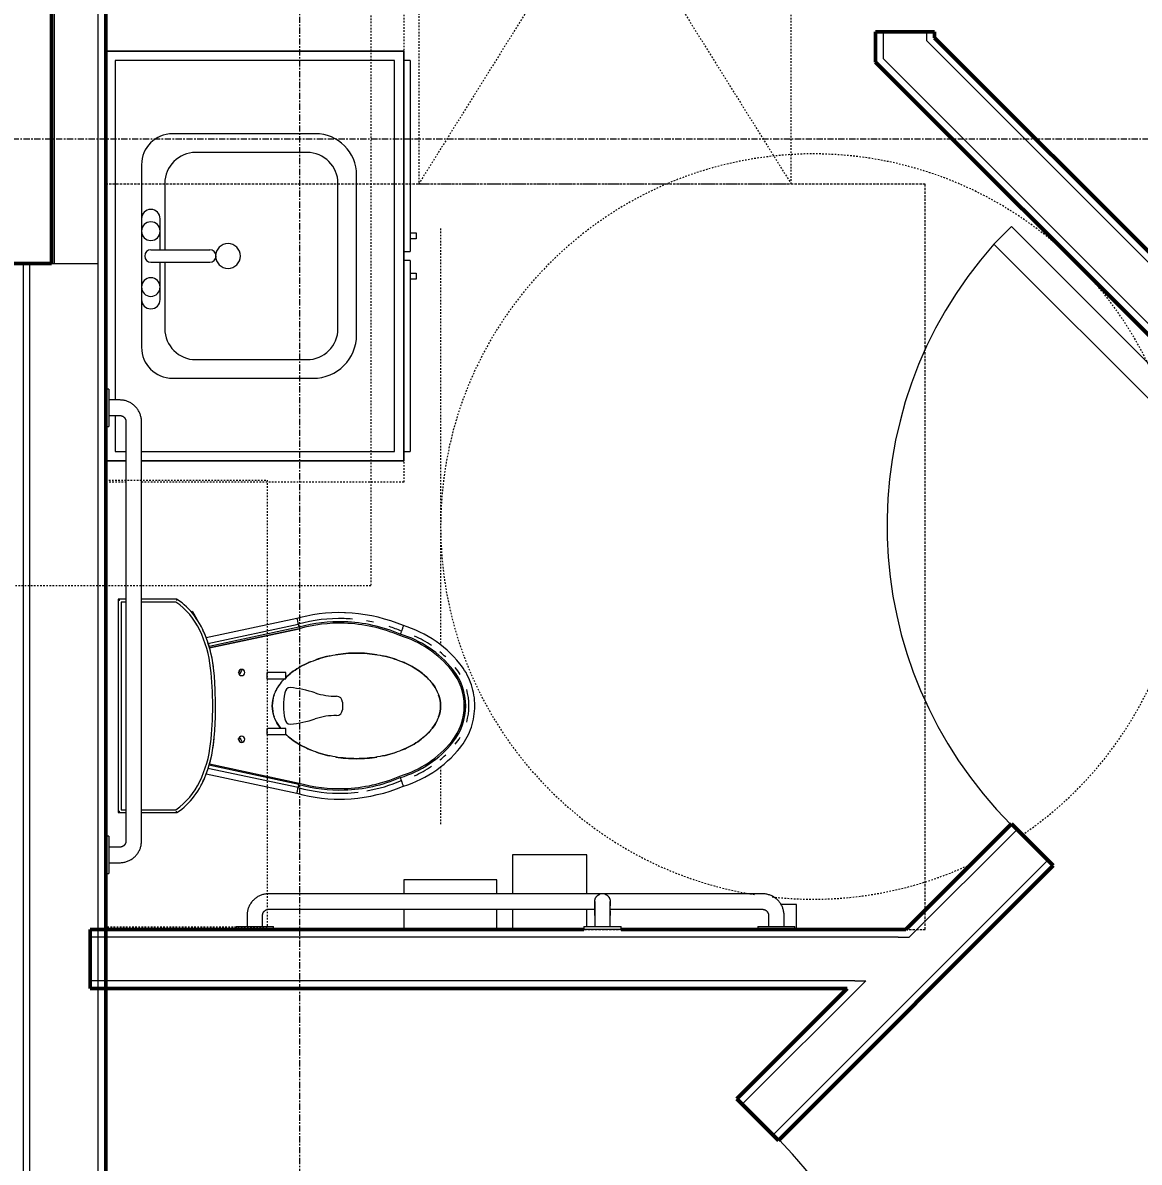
# Model space of a CAD drawing. Header units: inches. Extents: x -4266 to -1814, y 9706 to 12441.
# Drawn here: x -2522.6 to -2432.7, y 11764.8 to 11856.6 of the extents above; entities that cross this region are included whole.
import ezdxf

# ---------------------------------------------------------------- set-up
doc = ezdxf.new("R2010")
doc.units = ezdxf.units.IN
doc.header["$MEASUREMENT"] = 0
for name, pattern in [('Aligning Line 1_8_', [0.25, 0.125, -0.125]), ('Dash', [0.25, 0.125, -0.125]), ('Grid Line 1_2_', [0.875, 0.5, -0.125, 0.125, -0.125]), ('Hidden', [0.28125, 0.1875, -0.09375])]:
    doc.linetypes.add(name, pattern=pattern)
for name, color, linetype, lineweight in [('A-ANNO-DIMS', 211, 'Continuous', 9), ('A-ANNO-DIMS-96', 211, 'Continuous', 9), ('A-DOOR-1', 7, 'Continuous', 9), ('A-DOOR-2', 50, 'Continuous', 20), ('A-GENM-HDLN-1', 7, 'Dash', 9), ('A-WALL', 113, 'Continuous', 13), ('A-WALL-3', 250, 'Continuous', 50), ('A-WALL-4', 10, 'Continuous', 13), ('A-WALL-9', 113, 'Continuous', 50), ('G-ANNO-SYMB-1', 147, 'Aligning Line 1_8_', 9), ('I-WALL-3', 2, 'Continuous', 50), ('P-SANR-FIXT-2', 7, 'Continuous', 9), ('P-SANR-FIXT-5', 7, 'Hidden', 9), ('Q-CASE-2', 7, 'Continuous', 9), ('Q-CASE-4', 7, 'Dash', 9), ('Q-CASE-HDLN-1', 7, 'Dash', 9), ('Q-SPCQ-2', 7, 'Continuous', 9), ('S-GRID-1', 1, 'Grid Line 1_2_', 9)]:
    doc.layers.add(name, color=color, linetype=linetype, lineweight=lineweight)
doc.styles.add('Century Gothic', font='ufonts.com_century-gothic.ttf', dxfattribs={"height": 9})
doc.dimstyles.new('OD__1_16__Tol__', dxfattribs={"dimscale": 12, "dimtxt": 9.397514, "dimasz": 1, "dimexe": 0.75, "dimexo": 0.5, "dimgap": 0.125, "dimtad": 1, "dimdec": 4, "dimrnd": 0.0625, "dimzin": 3, "dimdsep": 46, "dimlunit": 4, "dimtxsty": 'Century Gothic', "dimblk1": 'OBLIQUE', "dimblk2": 'OBLIQUE', "dimsah": 1, "dimcen": 0.09, "dimdle": 0.75, "dimazin": 0, "dimtfac": 1, "dimtdec": 4, "dimtix": 1, "dimtmove": 0, "dimatfit": 3, "dimfxl": 1, "dimtvp": 1, "dimtfill": 1, "dimfrac": 2, "dimtolj": 1, "dimtzin": 0, "dimarcsym": 2})

# ---------------------------------------------------------------- blocks, each defined once
blk = doc.blocks.new('DIMBLOCK18-FLOOR PLAN - 1ST FLOOR')
at = {"layer": 'A-ANNO-DIMS-96', "lineweight": 50}
for p, q in [((-4038.484, 12087.189), (-4044.484, 12093.189)), ((-4038.484, 12087.189), (-4032.484, 12081.189)), ((-4038.484, 11782.989), (-4044.484, 11788.989)), ((-4038.484, 11782.989), (-4032.484, 11776.989))]:
    blk.add_line(p, q, dxfattribs=at)
at = {"layer": 'A-ANNO-DIMS-96'}
for p, q in [((-2526.324, 12087.189), (-4047.484, 12087.189)), ((-4038.484, 11782.989), (-4038.484, 12087.189)), ((-4038.484, 12087.189), (-2526.324, 12087.189)), ((-3753.324, 11782.989), (-4047.484, 11782.989)), ((-4038.484, 11782.989), (-3753.324, 11782.989))]:
    blk.add_line(p, q, dxfattribs=at)
at = {"layer": 'A-ANNO-DIMS-96', "color": 0, "char_height": 9, "attachment_point": 1, "rotation": 90, "line_spacing_factor": 0.984502, "style": 'Century Gothic', "bg_fill": 3, "box_fill_scale": 1.25, "bg_fill_color": 256, "bg_fill_true_color": 13158600, "bg_fill_transparency": 0}
for s, insert, width in [('25\' - 4 3/16"', (-4051.52, 11900.856), 82.16113), ('304.2', (-4033.753, 11919.352), 37.76906)]:
    blk.add_mtext(s, dxfattribs=dict(at, insert=insert, width=width))
blk = doc.blocks.new('_Oblique')
at = {"color": 0, "linetype": 'ByBlock', "lineweight": -2}
blk.add_line((-0.5, -0.5), (0.5, 0.5), dxfattribs=at)

msp = doc.modelspace()

# ---------------------------------------------------------------- linework, layer by layer
at = {"layer": 'A-DOOR-1'}
for centre, radius, start, end in [((-2418.96471, 11816.11332), 34.06659, 138.365687, 225), ((-2484.39861, 11743.9619), 32.06659, 318.5758705, 45)]:
    msp.add_arc(centre, radius, start, end, dxfattribs=at)
at = {"layer": 'A-DOOR-2'}
for p, q in [((-2443.01188, 11840.16049), (-2444.42609, 11838.74627)), ((-2418.96471, 11816.11332), (-2443.01188, 11840.16049)), ((-2420.37893, 11814.6991), (-2444.42609, 11838.74627))]:
    msp.add_line(p, q, dxfattribs=at)
at = {"layer": 'A-GENM-HDLN-1'}
for p, q in [((-2490.74874, 11891.58832), (-2460.74874, 11843.58832)), ((-2460.74874, 11891.58832), (-2490.74874, 11843.58832)), ((-2490.74874, 11891.58832), (-2490.74874, 11843.58832)), ((-2460.74874, 11843.58832), (-2460.74874, 11891.58832)), ((-2490.74874, 11843.58832), (-2460.74874, 11843.58832)), ((-2488.98358, 11840.00671), (-2488.98358, 11806.47019)), ((-2488.98358, 11796.67646), (-2488.98358, 11792.00671))]:
    msp.add_line(p, q, dxfattribs=at)
for start, end in [(304.1587534, 180), (180, 261.1296525), (263.6815344, 295.6269597)]:
    msp.add_arc((-2458.98358, 11816.00671), 30, start, end, dxfattribs=at)
at = {"layer": 'A-WALL'}
for p, q in [((-2520.07374, 11837.1894), (-2520.07374, 12081.6894)), ((-2516.57374, 11724.7394), (-2516.57374, 12081.6894)), ((-2522.57374, 11718.7394), (-2522.57374, 11837.1894)), ((-2522.07374, 11719.2394), (-2522.07374, 11837.1894)), ((-2520.32374, 11837.1894), (-2516.57374, 11837.1894))]:
    msp.add_line(p, q, dxfattribs=at)
at = {"layer": 'A-WALL-3'}
for p, q in [((-2449.67411, 11855.83832), (-2453.94874, 11855.83832)), ((-2453.94874, 11855.83832), (-2453.94874, 11853.39544)), ((-2449.19874, 11855.83832), (-2449.67411, 11855.83832)), ((-2449.19874, 11855.36295), (-2449.19874, 11855.83832)), ((-2414.45691, 11820.62112), (-2449.19874, 11855.36295)), ((-2453.94874, 11853.39544), (-2417.81566, 11817.26236)), ((-2443.00634, 11792.07168), (-2451.5047, 11783.57332)), ((-2439.64759, 11788.71293), (-2443.00634, 11792.07168)), ((-2461.77119, 11766.58932), (-2439.64759, 11788.71293)), ((-2477.44874, 11783.57332), (-2517.19874, 11783.57332)), ((-2517.19874, 11783.57332), (-2517.19874, 11778.82332)), ((-2451.5047, 11783.57332), (-2474.44874, 11783.57332)), ((-2517.19874, 11778.82332), (-2456.2547, 11778.82332)), ((-2456.2547, 11778.82332), (-2465.12995, 11769.94808)), ((-2465.12995, 11769.94808), (-2461.77119, 11766.58932))]:
    msp.add_line(p, q, dxfattribs=at)
at = {"layer": 'A-WALL-4'}
for p, q in [((-2453.32374, 11853.65432), (-2453.32374, 11855.83832)), ((-2449.82374, 11855.10407), (-2449.82374, 11855.83832)), ((-2449.82374, 11855.10407), (-2414.89885, 11820.17918)), ((-2453.32374, 11853.65432), (-2417.37372, 11817.70431)), ((-2442.5644, 11791.62974), (-2451.24582, 11782.94832)), ((-2440.08953, 11789.15487), (-2462.21314, 11767.03126)), ((-2452.1297, 11782.94832), (-2517.19874, 11782.94832)), ((-2452.1297, 11782.94832), (-2451.24582, 11782.94832)), ((-2455.6297, 11779.44832), (-2517.19874, 11779.44832)), ((-2454.74582, 11779.44832), (-2464.68801, 11769.50613)), ((-2455.6297, 11779.44832), (-2454.74582, 11779.44832))]:
    msp.add_line(p, q, dxfattribs=at)
at = {"layer": 'A-WALL-9'}
for p, q in [((-2520.32374, 12081.6894), (-2520.32374, 11837.1894)), ((-2515.94874, 11837.1894), (-2515.94874, 12081.6894))]:
    msp.add_line(p, q, dxfattribs=at)
at = {"layer": 'G-ANNO-SYMB-1'}
msp.add_line((-2494.60857, 12126.90448), (-2494.60857, 11811.24352), dxfattribs=at)
at = {"layer": 'I-WALL-3'}
for p, q in [((-2520.32374, 11837.1894), (-2523.69874, 11837.1894)), ((-2515.94874, 11725.3644), (-2515.94874, 11837.1894))]:
    msp.add_line(p, q, dxfattribs=at)
at = {"layer": 'P-SANR-FIXT-2'}
for p, q in [((-2499.07177, 11847.63138), (-2510.57374, 11847.63138)), ((-2499.07177, 11847.63138), (-2510.57374, 11847.63138)), ((-2499.7509, 11846.13138), (-2508.69874, 11846.13138)), ((-2513.07374, 11845.13138), (-2513.07374, 11830.44634)), ((-2513.07374, 11845.13138), (-2513.07374, 11830.44634)), ((-2495.7509, 11831.44634), (-2495.7509, 11844.31051)), ((-2495.7509, 11831.44634), (-2495.7509, 11844.31051)), ((-2511.19874, 11843.63138), (-2511.19874, 11838.28886)), ((-2497.2509, 11831.94634), (-2497.2509, 11843.63138)), ((-2513.07374, 11840.78886), (-2513.07374, 11834.28886)), ((-2511.57374, 11838.28886), (-2511.57374, 11840.78886)), ((-2512.30993, 11838.28886), (-2507.57158, 11838.28886)), ((-2512.30993, 11837.28886), (-2507.57158, 11837.28886)), ((-2511.57374, 11834.28886), (-2511.57374, 11837.28886)), ((-2511.19874, 11837.28886), (-2511.19874, 11831.94634)), ((-2508.69874, 11829.44634), (-2499.7509, 11829.44634)), ((-2510.57374, 11827.94634), (-2499.2509, 11827.94634)), ((-2510.57374, 11827.94634), (-2499.2509, 11827.94634)), ((-2514.94874, 11810.16661), (-2514.94874, 11792.98004)), ((-2514.32374, 11810.16661), (-2514.94874, 11810.16661)), ((-2514.94874, 11810.16661), (-2514.94874, 11792.98004)), ((-2514.32374, 11810.16661), (-2514.94874, 11810.16661)), ((-2514.71333, 11809.9312), (-2514.71333, 11793.21545)), ((-2514.32374, 11809.9312), (-2514.71333, 11809.9312)), ((-2514.71333, 11809.9312), (-2514.71333, 11793.21545)), ((-2514.32374, 11809.9312), (-2514.71333, 11809.9312)), ((-2510.22396, 11810.16661), (-2513.07374, 11810.16661)), ((-2510.22396, 11810.16661), (-2513.07374, 11810.16661)), ((-2510.29755, 11809.9312), (-2513.07374, 11809.9312)), ((-2510.29755, 11809.9312), (-2513.07374, 11809.9312)), ((-2508.96675, 11809.17455), (-2509.07183, 11809.11868)), ((-2508.96675, 11809.17455), (-2508.63164, 11808.5443)), ((-2500.56747, 11808.61033), (-2507.87781, 11807.05646)), ((-2507.73368, 11806.60239), (-2500.45411, 11808.14971)), ((-2508.01687, 11807.38809), (-2507.88602, 11807.14199)), ((-2500.39276, 11807.90094), (-2507.63828, 11806.36086)), ((-2500.3644, 11807.78607), (-2507.59424, 11806.24932)), ((-2507.59424, 11806.24932), (-2500.3644, 11807.78607)), ((-2496.89182, 11801.87985), (-2496.89182, 11801.57332)), ((-2496.89182, 11801.57332), (-2496.89182, 11801.2668)), ((-2507.87632, 11796.08987), (-2500.56747, 11794.53632)), ((-2500.45411, 11794.99694), (-2507.7191, 11796.54116)), ((-2500.39276, 11795.24571), (-2507.65109, 11796.78851)), ((-2507.59463, 11796.89741), (-2500.3644, 11795.36058)), ((-2507.59463, 11796.89741), (-2500.3644, 11795.36058)), ((-2514.94874, 11792.98004), (-2514.32374, 11792.98004)), ((-2514.94874, 11792.98004), (-2514.32374, 11792.98004)), ((-2514.71333, 11793.21545), (-2514.32374, 11793.21545)), ((-2514.71333, 11793.21545), (-2514.32374, 11793.21545)), ((-2513.07532, 11793.21545), (-2510.29755, 11793.21545)), ((-2513.07532, 11793.21545), (-2510.29755, 11793.21545)), ((-2513.07518, 11792.98004), (-2510.22396, 11792.98004)), ((-2513.07518, 11792.98004), (-2510.22396, 11792.98004))]:
    msp.add_line(p, q, dxfattribs=at)
at = {"layer": 'P-SANR-FIXT-2', "flags": 128}
for points in [[(-2508.17176, 11807.77163), (-2508.28098, 11807.98879), (-2508.39879, 11808.20141), (-2508.52501, 11808.40916), (-2508.65944, 11808.61168), (-2508.80186, 11808.80867), (-2508.95205, 11808.99981), (-2509.10975, 11809.18479), (-2509.27473, 11809.36331), (-2509.44672, 11809.5351), (-2509.62544, 11809.69986), (-2509.8106, 11809.85736), (-2510.00191, 11810.00731), (-2510.19907, 11810.1495), (-2510.22396, 11810.16661)], [(-2496.73118, 11809.07326), (-2497.23988, 11809.07957), (-2497.74843, 11809.06553), (-2498.25601, 11809.03116), (-2498.76181, 11808.97652), (-2499.26502, 11808.9017), (-2499.76484, 11808.80682), (-2500.26046, 11808.69203), (-2500.56747, 11808.61033)], [(-2491.98111, 11808.03467), (-2492.47808, 11808.23208), (-2492.98253, 11808.40946), (-2493.49368, 11808.56653), (-2494.0107, 11808.70303), (-2494.53277, 11808.81874), (-2495.05904, 11808.91349), (-2495.58869, 11808.98711), (-2496.12085, 11809.0395), (-2496.65468, 11809.07056), (-2496.73118, 11809.07326)], [(-2487.43285, 11804.96729), (-2487.67505, 11805.25428), (-2487.92853, 11805.53134), (-2488.19289, 11805.79805), (-2488.4677, 11806.05397), (-2488.75253, 11806.2987), (-2489.04692, 11806.53184), (-2489.35039, 11806.75303), (-2489.66247, 11806.9619), (-2489.98265, 11807.15812), (-2490.31042, 11807.34139), (-2490.64525, 11807.5114), (-2490.98662, 11807.66788), (-2491.33397, 11807.81059), (-2491.68675, 11807.93929), (-2491.98111, 11808.03467)], [(-2507.27594, 11804.64753), (-2507.32768, 11805.03572), (-2507.39491, 11805.42154), (-2507.47752, 11805.80436), (-2507.57537, 11806.18357), (-2507.6883, 11806.55857), (-2507.81614, 11806.92875), (-2507.95868, 11807.29352), (-2508.11569, 11807.6523), (-2508.17176, 11807.77163)], [(-2507.27594, 11798.49912), (-2507.17476, 11799.58953), (-2507.11728, 11800.68311), (-2507.10357, 11801.77812), (-2507.13366, 11802.8728), (-2507.2075, 11803.9654), (-2507.27594, 11804.64753)], [(-2487.43285, 11798.17935), (-2487.30048, 11798.34957), (-2487.17502, 11798.52494), (-2487.05667, 11798.7052), (-2486.94563, 11798.89003), (-2486.84207, 11799.07917), (-2486.74615, 11799.27229), (-2486.65803, 11799.46909), (-2486.57786, 11799.66926), (-2486.50575, 11799.87248), (-2486.44182, 11800.07841), (-2486.38619, 11800.28674), (-2486.33892, 11800.49713), (-2486.30011, 11800.70923), (-2486.26982, 11800.92272), (-2486.24808, 11801.13725), (-2486.23494, 11801.35248), (-2486.23042, 11801.56807), (-2486.23452, 11801.78366), (-2486.24724, 11801.99891), (-2486.26856, 11802.21348), (-2486.29844, 11802.42703), (-2486.33684, 11802.63922), (-2486.38369, 11802.84969), (-2486.43892, 11803.05813), (-2486.50244, 11803.26419), (-2486.57415, 11803.46755), (-2486.65394, 11803.66787), (-2486.74167, 11803.86485), (-2486.83721, 11804.05815), (-2486.9404, 11804.24749), (-2487.05109, 11804.43254), (-2487.16908, 11804.61302), (-2487.2942, 11804.78864), (-2487.42624, 11804.95912), (-2487.43285, 11804.96729)], [(-2508.17176, 11795.37502), (-2508.00993, 11795.73165), (-2507.86249, 11796.09447), (-2507.72968, 11796.4629), (-2507.61171, 11796.83634), (-2507.50876, 11797.2142), (-2507.42101, 11797.59587), (-2507.34859, 11797.98075), (-2507.29162, 11798.36821), (-2507.27594, 11798.49912)], [(-2491.98111, 11795.11198), (-2491.62428, 11795.22899), (-2491.27242, 11795.36017), (-2490.92608, 11795.50532), (-2490.58582, 11795.6642), (-2490.25219, 11795.83657), (-2489.92572, 11796.02213), (-2489.60693, 11796.22061), (-2489.29633, 11796.43167), (-2488.99443, 11796.65499), (-2488.70169, 11796.8902), (-2488.41859, 11797.13692), (-2488.14559, 11797.39478), (-2487.88311, 11797.66334), (-2487.63159, 11797.94218), (-2487.43285, 11798.17935)], [(-2510.22396, 11792.98004), (-2510.02609, 11793.12124), (-2509.83404, 11793.27025), (-2509.64809, 11793.42682), (-2509.46856, 11793.5907), (-2509.29572, 11793.76162), (-2509.12986, 11793.93933), (-2508.97123, 11794.12352), (-2508.8201, 11794.31391), (-2508.6767, 11794.51019), (-2508.54127, 11794.71204), (-2508.41402, 11794.91915), (-2508.29515, 11795.13119), (-2508.18485, 11795.34781), (-2508.17176, 11795.37502)], [(-2496.73118, 11794.07339), (-2496.19718, 11794.10139), (-2495.66472, 11794.15073), (-2495.13467, 11794.22132), (-2494.60786, 11794.31305), (-2494.08514, 11794.42578), (-2493.56735, 11794.55932), (-2493.05531, 11794.71345), (-2492.54984, 11794.88794), (-2492.05176, 11795.0825), (-2491.98111, 11795.11198)], [(-2500.56747, 11794.53632), (-2500.07487, 11794.40919), (-2499.57758, 11794.30185), (-2499.07639, 11794.21449), (-2498.57211, 11794.14723), (-2498.06555, 11794.1002), (-2497.55751, 11794.07346), (-2497.04881, 11794.06706), (-2496.73118, 11794.07339)]]:
    msp.add_lwpolyline(points, dxfattribs=at)
at = {"layer": 'P-SANR-FIXT-2'}
for centre, radius, start, end in [((-2510.57374, 11845.13138), 2.5, 90, 180), ((-2510.57374, 11845.13138), 2.5, 90, 180), ((-2499.07177, 11844.31051), 3.32087, 0, 90), ((-2499.07177, 11844.31051), 3.32087, 0, 90), ((-2508.69874, 11843.63138), 2.5, 90, 180), ((-2499.7509, 11843.63138), 2.5, 360, 90), ((-2512.32374, 11840.78886), 0.75, 0, 180), ((-2512.32374, 11839.78886), 0.75, 90, 270), ((-2512.32374, 11839.78886), 0.75, 270, 90), ((-2512.30993, 11837.78886), 0.5, 90, 270), ((-2507.57158, 11837.78886), 0.5, 270, 90), ((-2506.1064, 11837.78886), 1, 90, 270), ((-2506.1064, 11837.78886), 1, 270, 90), ((-2512.32374, 11835.28886), 0.75, 90, 270), ((-2512.32374, 11835.28886), 0.75, 270, 90), ((-2512.32374, 11834.28886), 0.75, 180, 0), ((-2508.69874, 11831.94634), 2.5, 180, 270), ((-2499.7509, 11831.94634), 2.5, 270, 0), ((-2499.2509, 11831.44634), 3.5, 270, 360), ((-2499.2509, 11831.44634), 3.5, 270, 360), ((-2510.57374, 11830.44634), 2.5, 180, 270), ((-2510.57374, 11830.44634), 2.5, 180, 270), ((-2513.65475, 11805.15014), 5.84204, 25.5530806, 54.923978), ((-2513.65475, 11805.15014), 5.84204, 25.5530806, 54.923978), ((-2513.65475, 11805.15014), 6.07745, 53.1558724, 55.6315992), ((-2513.65475, 11805.15014), 6.07745, 39.2074882, 41.7753306), ((-2513.65475, 11805.15014), 6.07745, 25.5530806, 27.9972549), ((-2497.14318, 11796.36051), 12.24531, 88.143785, 105.6871024), ((-2497.14318, 11796.36051), 11.98921, 88.143785, 105.7262865), ((-2497.14318, 11796.36051), 11.87096, 88.143785, 105.7448076), ((-2497.14318, 11796.36051), 11.87096, 88.143785, 105.7448076), ((-2497.16423, 11795.711), 12.52081, 66.9910555, 88.143785), ((-2497.16423, 11795.711), 12.52081, 66.9910555, 88.143785), ((-2497.16423, 11795.711), 12.63907, 67.0204619, 88.143785), ((-2497.16423, 11795.711), 12.89516, 85.2338633, 88.143785), ((-2497.16423, 11795.711), 12.89516, 77.612934, 80.1097744), ((-2497.16423, 11795.711), 12.89516, 67.082083, 71.7614162), ((-2517.00546, 11803.54812), 9.55603, 6.4469194, 25.5530806), ((-2517.00546, 11803.54812), 9.55603, 6.4469194, 25.5530806), ((-2517.00546, 11803.54812), 9.79144, 23.5119738, 25.5530806), ((-2494.72751, 11799.0566), 8.54027, 39.0170205, 73.2774517), ((-2494.72751, 11799.0566), 8.54027, 39.0170205, 73.2774517), ((-2494.72751, 11799.0566), 8.65853, 39.0170205, 73.2344328), ((-2494.72751, 11799.0566), 8.91462, 55.8554136, 65.892146), ((-2517.00546, 11803.54812), 9.79144, 14.6070447, 18.4889124), ((-2494.72751, 11799.0566), 8.91462, 46.3593847, 50.3929773), ((-2534.48193, 11801.57332), 27.14372, 353.5530806, 6.4469194), ((-2534.48193, 11801.57332), 27.14372, 353.5530806, 6.4469194), ((-2517.00546, 11803.54812), 9.79144, 6.4469194, 8.4880262), ((-2534.48193, 11801.57332), 27.37913, 5.6302226, 6.4469194), ((-2504.99824, 11804.25809), 0.25, 90, 180), ((-2504.99824, 11804.25809), 0.25, 0, 90), ((-2491.64051, 11801.55793), 4.56709, 0.1931735, 39.0170205), ((-2491.62151, 11801.57332), 4.54263, 320.9829795, 39.0170205), ((-2491.62151, 11801.57332), 4.66089, 320.9829795, 39.0170205), ((-2491.62151, 11801.57332), 4.91698, 30.8303, 39.0170205), ((-2504.99824, 11804.25809), 0.25, 180, 270), ((-2504.99824, 11804.25809), 0.25, 270, 0), ((-2496.86977, 11801.57332), 4.76828, 167.2614362, 192.7385638), ((-2501.09825, 11802.62474), 0.42244, 90, 180), ((-2502.12677, 11793.26147), 9.83961, 72, 84), ((-2497.3577, 11807.93913), 5.5934, 252, 270), ((-2491.62151, 11801.57332), 4.91698, 344.3931918, 15.6068082), ((-2534.48193, 11801.57332), 27.37913, 359.5961862, 0.4164631), ((-2497.3577, 11801.87985), 0.46589, 0, 90), ((-2491.64051, 11801.58872), 4.56709, 320.9829795, 359.8068265), ((-2497.3577, 11795.20751), 5.5934, 90, 108), ((-2497.3577, 11801.2668), 0.46589, 270, 0), ((-2501.09825, 11800.52191), 0.42244, 180, 270), ((-2502.12677, 11809.88518), 9.83961, 276, 288), ((-2534.48193, 11801.57332), 27.37913, 353.5530806, 354.6306708), ((-2504.99824, 11798.88834), 0.25, 90, 180), ((-2504.99824, 11798.88834), 0.25, 180, 270), ((-2504.99824, 11798.88834), 0.25, 0, 90), ((-2504.99824, 11798.88834), 0.25, 270, 0), ((-2491.62151, 11801.57332), 4.91698, 320.9829795, 329.1696999), ((-2517.00546, 11799.59853), 9.55603, 334.4469194, 353.5530806), ((-2517.00546, 11799.59853), 9.55603, 334.4469194, 353.5530806), ((-2517.00546, 11799.59853), 9.79144, 351.5119738, 353.5530806), ((-2494.72751, 11804.09005), 8.54027, 286.7225483, 320.9829795), ((-2494.72751, 11804.09005), 8.54027, 286.7225483, 320.9829795), ((-2494.72751, 11804.09005), 8.65853, 286.7655672, 320.9829795), ((-2517.00546, 11799.59853), 9.79144, 342.6070447, 346.4889124), ((-2494.72751, 11804.09005), 8.91462, 309.6070227, 313.6406153), ((-2494.72751, 11804.09005), 8.91462, 294.1078534, 304.1445864), ((-2513.65475, 11797.99651), 5.84204, 305.076022, 334.4469194), ((-2513.65475, 11797.99651), 5.84204, 305.076022, 334.4469194), ((-2513.65475, 11797.99651), 6.07745, 332.0027451, 334.4469194), ((-2517.00546, 11799.59853), 9.79144, 334.4469194, 336.4880262), ((-2497.14318, 11806.78614), 11.98921, 254.2737135, 271.856215), ((-2497.14318, 11806.78614), 11.87096, 254.2551924, 271.856215), ((-2497.14318, 11806.78614), 11.87096, 254.2551924, 271.856215), ((-2497.16423, 11807.43565), 12.52081, 271.856215, 293.0089445), ((-2497.16423, 11807.43565), 12.52081, 271.856215, 293.0089445), ((-2497.16423, 11807.43565), 12.63907, 271.856215, 292.9795381), ((-2497.16423, 11807.43565), 12.89516, 280.0137265, 292.917917), ((-2497.14318, 11806.78614), 12.24531, 254.3128976, 271.856215), ((-2497.16423, 11807.43565), 12.89516, 271.856215, 276.7974809), ((-2513.65475, 11797.99651), 6.07745, 304.3684008, 306.4296654)]:
    msp.add_arc(centre, radius, start, end, dxfattribs=at)
for points, knots in [([(-2514.82756, 11810.04544), (-2514.83837, 11810.05601), (-2514.85395, 11810.07187), (-2514.87406, 11810.09194), (-2514.88598, 11810.10382), (-2514.89488, 11810.11281), (-2514.90354, 11810.12141), (-2514.91152, 11810.12938), (-2514.91869, 11810.13661), (-2514.92545, 11810.14332), (-2514.93281, 11810.15068), (-2514.93981, 11810.15771), (-2514.94667, 11810.16452), (-2514.94869, 11810.16661), (-2514.94874, 11810.16661)], [-1, -1, -1, -1, -0.83333333, -0.75, -0.66666667, -0.625, -0.58333333, -0.5, -0.45833333, -0.41666667, -0.33333333, -0.25, -0.16666667, 0, 0, 0, 0]), ([(-2510.22396, 11810.16661), (-2510.22397, 11810.16661), (-2510.22493, 11810.16341), (-2510.23014, 11810.14662), (-2510.23824, 11810.12051), (-2510.24541, 11810.09743), (-2510.25335, 11810.07202), (-2510.25882, 11810.05429), (-2510.26164, 11810.04544)], [-1, -1, -1, -1, -0.85714286, -0.57142857, -0.42857143, -0.28571429, -0.14285714, 0, 0, 0, 0]), ([(-2500.45411, 11808.14971), (-2500.45234, 11808.14254), (-2500.44638, 11808.11831), (-2500.43303, 11808.06417), (-2500.42088, 11808.01491), (-2500.40722, 11807.95954), (-2500.3976, 11807.92049), (-2500.39276, 11807.90094)], [-1, -1, -1, -1, -0.66666667, -0.5, -0.33333333, -0.16666667, 0, 0, 0, 0]), ([(-2492.1427, 11807.58826), (-2492.1452, 11807.5813), (-2492.15654, 11807.55), (-2492.18351, 11807.47544), (-2492.20937, 11807.40387), (-2492.22308, 11807.36604), (-2492.22991, 11807.34709)], [-1, -1, -1, -1, -0.66666667, -0.33333333, -0.16666667, 0, 0, 0, 0]), ([(-2501.45903, 11803.84988), (-2501.31438, 11803.99059), (-2500.83036, 11804.40767), (-2499.80795, 11805.02195), (-2498.30554, 11805.5559), (-2496.63278, 11805.83489), (-2494.90196, 11805.83489), (-2493.2292, 11805.5559), (-2491.72679, 11805.02195), (-2490.49466, 11804.28166), (-2489.60787, 11803.4073), (-2489.09725, 11802.48511), (-2488.99027, 11801.8769), (-2488.99027, 11801.57332)], [3.7483171, 3.7483171, 3.7483171, 3.7483171, 3.86657557, 4.10823655, 4.34989752, 4.59155849, 4.83321947, 5.07488044, 5.31654141, 5.55820239, 5.79986336, 6.04152433, 6.28318531, 6.28318531, 6.28318531, 6.28318531]), ([(-2497.90117, 11805.6015), (-2498.02789, 11805.5745), (-2498.41487, 11805.48391), (-2498.78602, 11805.37092), (-2499.02845, 11805.28546)], [-4.40645554, -4.40645554, -4.40645554, -4.40645554, -4.34989752, -4.232005391, -4.232005391, -4.232005391, -4.232005391]), ([(-2494.11205, 11805.69112), (-2494.37506, 11805.73374), (-2495.20498, 11805.83491), (-2496.32954, 11805.83478), (-2497.15995, 11805.73385), (-2497.42304, 11805.69125)], [-4.947977924, -4.947977924, -4.947977924, -4.947977924, -4.833219467, -4.591558494, -4.476800037, -4.476800037, -4.476800037, -4.476800037]), ([(-2492.50531, 11805.28572), (-2492.74802, 11805.3711), (-2493.12003, 11805.48386), (-2493.50686, 11805.5745), (-2493.63358, 11805.60151)], [-5.192772569, -5.192772569, -5.192772569, -5.192772569, -5.07488044, -5.018322421, -5.018322421, -5.018322421, -5.018322421]), ([(-2499.45231, 11805.12407), (-2499.55795, 11805.08033), (-2500.12672, 11804.83004), (-2500.85359, 11804.39885), (-2501.33016, 11803.96919), (-2501.48184, 11803.81705)], [-4.16198451, -4.16198451, -4.16198451, -4.16198451, -4.108236547, -3.866575574, -3.739283641, -3.739283641, -3.739283641, -3.739283641]), ([(-2489.87422, 11803.64138), (-2490.06837, 11803.85551), (-2490.60627, 11804.34872), (-2491.40743, 11804.83008), (-2491.97679, 11805.08033), (-2492.08243, 11805.12407)], [-5.734191964, -5.734191964, -5.734191964, -5.734191964, -5.558202387, -5.316541414, -5.262793451, -5.262793451, -5.262793451, -5.262793451]), ([(-2502.54447, 11801.57332), (-2502.54447, 11801.8769), (-2502.4375, 11802.48511), (-2502.02779, 11803.22504), (-2501.66416, 11803.6418), (-2501.54892, 11803.76008)], [3.141592654, 3.141592654, 3.141592654, 3.141592654, 3.383253627, 3.6249146, 3.723293535, 3.723293535, 3.723293535, 3.723293535]), ([(-2501.86126, 11799.74357), (-2501.86223, 11799.74482), (-2502.09637, 11800.04546), (-2502.4375, 11800.66154), (-2502.54447, 11801.26975), (-2502.54447, 11801.57332)], [2.65726135, 2.65726135, 2.65726135, 2.65726135, 2.658270707, 2.89993168, 3.141592654, 3.141592654, 3.141592654, 3.141592654]), ([(-2488.99027, 11801.57332), (-2488.99027, 11801.26975), (-2489.09725, 11800.66154), (-2489.60787, 11799.73935), (-2490.49466, 11798.86499), (-2491.72679, 11798.1247), (-2493.2292, 11797.59075), (-2494.90196, 11797.31176), (-2496.63278, 11797.31176), (-2498.30554, 11797.59075), (-2499.80795, 11798.1247), (-2500.83036, 11798.73898), (-2501.31438, 11799.15606), (-2501.45903, 11799.29677)], [0, 0, 0, 0, 0.24166097, 0.48332195, 0.72498292, 0.96664389, 1.20830487, 1.44996584, 1.69162681, 1.93328779, 2.17494876, 2.41660973, 2.53486821, 2.53486821, 2.53486821, 2.53486821]), ([(-2501.49193, 11799.32908), (-2501.3386, 11799.17703), (-2500.84571, 11798.7482), (-2500.12731, 11798.31657), (-2499.55795, 11798.06632), (-2499.45231, 11798.02258)], [-2.543901666, -2.543901666, -2.543901666, -2.543901666, -2.416609734, -2.17494876, -2.121200797, -2.121200797, -2.121200797, -2.121200797]), ([(-2492.08243, 11798.02258), (-2491.97679, 11798.06632), (-2491.40797, 11798.3166), (-2490.59816, 11798.79764), (-2490.08042, 11799.29157), (-2489.88326, 11799.50559)], [-1.020391856, -1.020391856, -1.020391856, -1.020391856, -0.966643893, -0.72498292, -0.548993343, -0.548993343, -0.548993343, -0.548993343]), ([(-2499.02944, 11797.86093), (-2498.78672, 11797.77555), (-2498.41471, 11797.66279), (-2498.02789, 11797.57215), (-2497.90116, 11797.54514)], [-2.051179916, -2.051179916, -2.051179916, -2.051179916, -1.933287787, -1.876729768, -1.876729768, -1.876729768, -1.876729768]), ([(-2497.42269, 11797.45553), (-2497.15968, 11797.41291), (-2496.32977, 11797.31174), (-2495.20521, 11797.31187), (-2494.37479, 11797.4128), (-2494.1117, 11797.4554)], [-1.80638527, -1.80638527, -1.80638527, -1.80638527, -1.691626813, -1.44996584, -1.335207383, -1.335207383, -1.335207383, -1.335207383]), ([(-2493.63357, 11797.54515), (-2493.50685, 11797.57215), (-2493.11987, 11797.66274), (-2492.74872, 11797.77573), (-2492.50629, 11797.86119)], [-1.264862886, -1.264862886, -1.264862886, -1.264862886, -1.208304867, -1.090412738, -1.090412738, -1.090412738, -1.090412738]), ([(-2500.45411, 11794.99694), (-2500.45234, 11795.00411), (-2500.44638, 11795.02833), (-2500.43303, 11795.08248), (-2500.42088, 11795.13174), (-2500.40722, 11795.1871), (-2500.3976, 11795.22616), (-2500.39276, 11795.24571)], [0, 0, 0, 0, 0.33333333, 0.5, 0.66666667, 0.83333333, 1, 1, 1, 1]), ([(-2492.1427, 11795.55839), (-2492.14522, 11795.56534), (-2492.15654, 11795.59665), (-2492.1835, 11795.67121), (-2492.20939, 11795.74278), (-2492.22304, 11795.78062), (-2492.22991, 11795.79956)], [-1, -1, -1, -1, -0.66666667, -0.33333333, -0.16666667, 0, 0, 0, 0]), ([(-2514.94874, 11792.98004), (-2514.94874, 11792.98008), (-2514.94665, 11792.9821), (-2514.93983, 11792.98896), (-2514.9328, 11792.99597), (-2514.92544, 11793.00332), (-2514.91873, 11793.01008), (-2514.9115, 11793.01725), (-2514.90154, 11793.02725), (-2514.89053, 11793.03827), (-2514.88119, 11793.04753), (-2514.87156, 11793.05724), (-2514.854, 11793.0748), (-2514.83814, 11793.0904), (-2514.82756, 11793.10121)], [0, 0, 0, 0, 0.16666667, 0.25, 0.33333333, 0.41666667, 0.45833333, 0.5, 0.58333333, 0.66666667, 0.70833333, 0.75, 0.83333333, 1, 1, 1, 1]), ([(-2510.22396, 11792.98004), (-2510.22398, 11792.98004), (-2510.22598, 11792.98659), (-2510.23217, 11793.00657), (-2510.23773, 11793.02451), (-2510.24273, 11793.04054), (-2510.24646, 11793.05261), (-2510.25231, 11793.0713), (-2510.25742, 11793.08794), (-2510.26164, 11793.10121)], [0, 0, 0, 0, 0.28571429, 0.42857143, 0.57142857, 0.67857143, 0.73214286, 0.78571429, 1, 1, 1, 1])]:
    msp.add_open_spline(points, degree=3, knots=knots, dxfattribs=at)
for points in [[(-2500.56737, 11808.60993), (-2500.56762, 11808.61092), (-2500.56738, 11808.60995), (-2500.56665, 11808.60697)], [(-2500.56665, 11808.60697), (-2500.55598, 11808.56358), (-2500.5264, 11808.44328), (-2500.48078, 11808.2579), (-2500.45411, 11808.14971)], [(-2491.98229, 11808.03142), (-2491.99756, 11807.98938), (-2492.03975, 11807.87277), (-2492.10472, 11807.69309), (-2492.1427, 11807.58826)], [(-2491.98125, 11808.03428), (-2491.9809, 11808.03525), (-2491.98125, 11808.0343), (-2491.98229, 11808.03142)], [(-2505.11625, 11804.48627), (-2505.17123, 11804.39371), (-2505.22644, 11804.30044), (-2505.28006, 11804.20614)], [(-2504.9628, 11804.49796), (-2505.04573, 11804.36276), (-2505.12891, 11804.22586), (-2505.20688, 11804.08642)], [(-2501.87984, 11803.37906), (-2502.04574, 11803.1629), (-2502.19777, 11802.94239), (-2502.29623, 11802.72184)], [(-2501.53936, 11803.76986), (-2501.58105, 11803.72732), (-2501.62092, 11803.68446), (-2501.6595, 11803.64135)], [(-2489.25321, 11802.72208), (-2489.35565, 11802.9427), (-2489.489, 11803.1629), (-2489.6549, 11803.37906)], [(-2502.38858, 11802.46055), (-2502.494, 11802.16363), (-2502.54447, 11801.86823), (-2502.54447, 11801.57332)], [(-2488.99027, 11801.57332), (-2488.99027, 11801.86423), (-2489.03939, 11802.15561), (-2489.1419, 11802.44847)], [(-2502.54447, 11801.57332), (-2502.54447, 11801.27842), (-2502.494, 11800.98302), (-2502.38858, 11800.6861)], [(-2489.1419, 11800.69818), (-2489.03939, 11800.99104), (-2488.99027, 11801.28242), (-2488.99027, 11801.57332)], [(-2502.28153, 11800.42457), (-2502.1791, 11800.20394), (-2502.04574, 11799.98375), (-2501.87984, 11799.76758)], [(-2489.6549, 11799.76758), (-2489.489, 11799.98375), (-2489.33697, 11800.20426), (-2489.23852, 11800.42481)], [(-2505.1161, 11798.66013), (-2505.17111, 11798.75274), (-2505.22636, 11798.84606), (-2505.28001, 11798.94041)], [(-2505.19531, 11799.06273), (-2505.12333, 11798.92196), (-2505.0457, 11798.78384), (-2504.9628, 11798.64869)], [(-2491.98229, 11795.11523), (-2491.99747, 11795.1573), (-2492.03974, 11795.27388), (-2492.10484, 11795.45351), (-2492.1427, 11795.55839)], [(-2491.98125, 11795.11236), (-2491.98091, 11795.1114), (-2491.98125, 11795.11235), (-2491.98229, 11795.11523)], [(-2500.56738, 11794.5367), (-2500.56762, 11794.53571), (-2500.56738, 11794.5367), (-2500.56665, 11794.53968)], [(-2500.56665, 11794.53968), (-2500.55598, 11794.58307), (-2500.5264, 11794.70337), (-2500.48078, 11794.88875), (-2500.45411, 11794.99694)]]:
    msp.add_open_spline(points, degree=3, dxfattribs=at)
at = {"layer": 'P-SANR-FIXT-5'}
for p, q in [((-2515.94874, 11843.57332), (-2515.94874, 11801.55262)), ((-2449.94874, 11843.57332), (-2515.94874, 11843.57332)), ((-2449.94874, 11783.57332), (-2449.94874, 11843.57332)), ((-2515.94874, 11801.55262), (-2515.94874, 11783.57332)), ((-2515.94874, 11783.57332), (-2449.94874, 11783.57332))]:
    msp.add_line(p, q, dxfattribs=at)
at = {"layer": 'Q-CASE-2'}
for p, q in [((-2515.94874, 11854.28886), (-2491.94874, 11854.28886)), ((-2491.94874, 11854.28886), (-2515.94874, 11854.28886)), ((-2491.94874, 11854.28886), (-2491.94874, 11821.28886)), ((-2491.94874, 11821.28886), (-2491.94874, 11854.28886)), ((-2515.19874, 11853.53886), (-2515.19874, 11826.19832)), ((-2492.69874, 11853.53886), (-2515.19874, 11853.53886)), ((-2492.69874, 11822.03886), (-2492.69874, 11853.53886)), ((-2491.44874, 11853.53886), (-2491.94874, 11853.53886)), ((-2491.44874, 11853.53886), (-2491.44874, 11838.16386)), ((-2491.44874, 11839.66386), (-2490.94874, 11839.66386)), ((-2490.94874, 11839.16386), (-2491.44874, 11839.16386)), ((-2490.94874, 11839.66386), (-2490.94874, 11839.16386)), ((-2491.94874, 11838.16386), (-2491.44874, 11838.16386)), ((-2491.44874, 11837.41386), (-2491.94874, 11837.41386)), ((-2491.44874, 11837.41386), (-2491.44874, 11822.03886)), ((-2491.44874, 11836.41386), (-2490.94874, 11836.41386)), ((-2490.94874, 11836.41386), (-2490.94874, 11835.91386)), ((-2490.94874, 11835.91386), (-2491.44874, 11835.91386)), ((-2515.19874, 11824.94832), (-2515.19874, 11822.03886)), ((-2515.19874, 11822.03886), (-2514.32222, 11822.03886)), ((-2513.07374, 11822.03886), (-2492.69874, 11822.03886)), ((-2491.94874, 11822.03886), (-2491.44874, 11822.03886)), ((-2514.32174, 11821.28886), (-2515.94874, 11821.28886)), ((-2515.94874, 11821.28886), (-2514.32174, 11821.28886)), ((-2491.94874, 11821.28886), (-2513.07374, 11821.28886)), ((-2513.07374, 11821.28886), (-2491.94874, 11821.28886)), ((-2502.94874, 11803.75934), (-2502.94874, 11804.24779)), ((-2501.44948, 11804.24779), (-2502.94874, 11804.24779)), ((-2502.94874, 11803.75934), (-2501.44948, 11803.75934)), ((-2501.44948, 11803.75934), (-2501.44948, 11804.24779)), ((-2502.94874, 11799.25934), (-2502.94874, 11799.74779)), ((-2501.44948, 11799.74779), (-2502.94874, 11799.74779)), ((-2501.44948, 11799.25934), (-2501.44948, 11799.74779)), ((-2502.94874, 11799.25934), (-2501.44948, 11799.25934))]:
    msp.add_line(p, q, dxfattribs=at)
at = {"layer": 'Q-CASE-4'}
for p, q in [((-2515.94874, 11783.74779), (-2515.94874, 11819.74779)), ((-2515.94874, 11819.74779), (-2502.94874, 11819.74779)), ((-2502.94874, 11819.74779), (-2502.94874, 11783.74779)), ((-2502.94874, 11783.74779), (-2515.94874, 11783.74779))]:
    msp.add_line(p, q, dxfattribs=at)
at = {"layer": 'Q-CASE-HDLN-1'}
for p, q in [((-2491.94874, 11895.21332), (-2491.94874, 11819.57332)), ((-2514.30244, 11819.57332), (-2515.94874, 11819.57332)), ((-2491.94874, 11819.57332), (-2513.09503, 11819.57332))]:
    msp.add_line(p, q, dxfattribs=at)
at = {"layer": 'Q-SPCQ-2'}
for p, q in [((-2515.69874, 11827.07332), (-2515.94874, 11827.07332)), ((-2515.69874, 11827.07332), (-2515.69874, 11825.57332)), ((-2514.82374, 11826.19832), (-2515.69874, 11826.19832)), ((-2515.69874, 11825.57332), (-2515.69874, 11824.07332)), ((-2515.69874, 11824.94832), (-2514.82374, 11824.94832)), ((-2515.94874, 11824.07332), (-2515.69874, 11824.07332)), ((-2514.32374, 11824.44832), (-2514.32374, 11790.69832)), ((-2513.07374, 11790.69832), (-2513.07374, 11824.44832)), ((-2515.69874, 11791.07332), (-2515.94874, 11791.07332)), ((-2515.69874, 11791.07332), (-2515.69874, 11789.57332)), ((-2514.82374, 11790.19832), (-2515.69874, 11790.19832)), ((-2515.69874, 11789.57332), (-2515.69874, 11788.07332)), ((-2515.69874, 11788.94832), (-2514.82374, 11788.94832)), ((-2477.19874, 11789.57332), (-2483.19874, 11789.57332)), ((-2483.19874, 11789.57332), (-2483.19874, 11786.44832)), ((-2477.19874, 11786.44076), (-2477.19874, 11789.57332)), ((-2515.94874, 11788.07332), (-2515.69874, 11788.07332)), ((-2484.44874, 11787.57332), (-2491.94874, 11787.57332)), ((-2491.94874, 11787.57332), (-2491.94874, 11786.44832)), ((-2484.44874, 11786.44832), (-2484.44874, 11787.57332)), ((-2463.07374, 11786.44832), (-2502.82374, 11786.44832)), ((-2502.82374, 11785.19832), (-2476.5549, 11785.19832)), ((-2491.94874, 11785.20415), (-2491.94874, 11783.57332)), ((-2484.44874, 11783.57332), (-2484.44874, 11785.19832)), ((-2483.19874, 11785.19832), (-2483.19874, 11783.57332)), ((-2477.19874, 11783.82332), (-2477.19874, 11785.19832)), ((-2475.32461, 11785.19832), (-2463.07374, 11785.19832)), ((-2460.32374, 11785.57332), (-2461.57944, 11785.57332)), ((-2460.32374, 11783.57332), (-2460.32374, 11785.57332)), ((-2504.57374, 11784.69832), (-2504.57374, 11783.82332)), ((-2503.32374, 11783.82332), (-2503.32374, 11784.69832)), ((-2476.57374, 11784.69832), (-2476.57374, 11783.82332)), ((-2475.32374, 11783.82332), (-2475.32374, 11784.69832)), ((-2462.57374, 11784.69832), (-2462.57374, 11783.82332)), ((-2461.32374, 11783.82332), (-2461.32374, 11784.69832)), ((-2505.44874, 11783.82332), (-2505.44874, 11783.57332)), ((-2505.44874, 11783.82332), (-2503.94874, 11783.82332)), ((-2503.94874, 11783.82332), (-2502.44874, 11783.82332)), ((-2502.44874, 11783.57332), (-2502.44874, 11783.82332)), ((-2477.44874, 11783.82332), (-2477.44874, 11783.57332)), ((-2477.44874, 11783.82332), (-2475.94874, 11783.82332)), ((-2475.94874, 11783.57332), (-2477.44874, 11783.57332)), ((-2475.94874, 11783.82332), (-2474.44874, 11783.82332)), ((-2474.44874, 11783.57332), (-2475.94874, 11783.57332)), ((-2474.44874, 11783.57332), (-2474.44874, 11783.82332)), ((-2463.44874, 11783.82332), (-2463.44874, 11783.57332)), ((-2463.44874, 11783.82332), (-2461.94874, 11783.82332)), ((-2461.94874, 11783.82332), (-2460.44874, 11783.82332)), ((-2460.44874, 11783.57332), (-2460.44874, 11783.82332))]:
    msp.add_line(p, q, dxfattribs=at)
at = {"layer": 'Q-SPCQ-2', "flags": 128}
for points in [[(-2513.07374, 11824.44832), (-2513.07514, 11824.51831), (-2513.07933, 11824.58818), (-2513.08632, 11824.65782), (-2513.09609, 11824.72713), (-2513.10862, 11824.796), (-2513.1239, 11824.8643), (-2513.14189, 11824.93195), (-2513.16257, 11824.99882), (-2513.18592, 11825.0648), (-2513.21188, 11825.12981), (-2513.24042, 11825.19372), (-2513.2715, 11825.25644), (-2513.30505, 11825.31786), (-2513.34104, 11825.3779), (-2513.3794, 11825.43645), (-2513.42007, 11825.49342), (-2513.46298, 11825.54871), (-2513.50808, 11825.60225), (-2513.55527, 11825.65394), (-2513.6045, 11825.7037), (-2513.65568, 11825.75145), (-2513.70872, 11825.79712), (-2513.76355, 11825.84063), (-2513.82008, 11825.88191), (-2513.87821, 11825.9209), (-2513.93785, 11825.95753), (-2513.99891, 11825.99175), (-2514.06129, 11826.0235), (-2514.12489, 11826.05273), (-2514.18961, 11826.07939), (-2514.25534, 11826.10345), (-2514.32199, 11826.12485), (-2514.38943, 11826.14358), (-2514.45757, 11826.15959), (-2514.52629, 11826.17286), (-2514.5955, 11826.18338), (-2514.66506, 11826.19112), (-2514.73488, 11826.19607), (-2514.80484, 11826.19822), (-2514.82374, 11826.19832)], [(-2514.82374, 11824.94832), (-2514.80374, 11824.94792), (-2514.78378, 11824.94673), (-2514.76388, 11824.94473), (-2514.74408, 11824.94194), (-2514.7244, 11824.93836), (-2514.70489, 11824.93399), (-2514.68556, 11824.92885), (-2514.66645, 11824.92294), (-2514.6476, 11824.91627), (-2514.62903, 11824.90885), (-2514.61077, 11824.9007), (-2514.59285, 11824.89182), (-2514.5753, 11824.88223), (-2514.55814, 11824.87195), (-2514.54142, 11824.86099), (-2514.52514, 11824.84937), (-2514.50934, 11824.83711), (-2514.49404, 11824.82423), (-2514.47928, 11824.81074), (-2514.46506, 11824.79668), (-2514.45142, 11824.78206), (-2514.43837, 11824.7669), (-2514.42594, 11824.75123), (-2514.41414, 11824.73508), (-2514.403, 11824.71848), (-2514.39253, 11824.70143), (-2514.38276, 11824.68399), (-2514.37369, 11824.66617), (-2514.36534, 11824.64799), (-2514.35772, 11824.6295), (-2514.35084, 11824.61072), (-2514.34473, 11824.59168), (-2514.33938, 11824.57241), (-2514.3348, 11824.55294), (-2514.33101, 11824.53331), (-2514.32801, 11824.51354), (-2514.3258, 11824.49366), (-2514.32438, 11824.47371), (-2514.32377, 11824.45372), (-2514.32374, 11824.44832)], [(-2514.82374, 11788.94832), (-2514.75376, 11788.94972), (-2514.68389, 11788.95392), (-2514.61424, 11788.96091), (-2514.54493, 11788.97068), (-2514.47607, 11788.98321), (-2514.40776, 11788.99848), (-2514.34011, 11789.01648), (-2514.27325, 11789.03716), (-2514.20726, 11789.06051), (-2514.14225, 11789.08647), (-2514.07834, 11789.11501), (-2514.01562, 11789.14608), (-2513.9542, 11789.17964), (-2513.89416, 11789.21563), (-2513.83561, 11789.25399), (-2513.77864, 11789.29466), (-2513.72335, 11789.33757), (-2513.66981, 11789.38266), (-2513.61812, 11789.42986), (-2513.56836, 11789.47909), (-2513.52061, 11789.53026), (-2513.47494, 11789.58331), (-2513.43143, 11789.63814), (-2513.39015, 11789.69466), (-2513.35116, 11789.7528), (-2513.31453, 11789.81244), (-2513.28031, 11789.8735), (-2513.24856, 11789.93588), (-2513.21933, 11789.99948), (-2513.19267, 11790.0642), (-2513.16861, 11790.12993), (-2513.14721, 11790.19657), (-2513.12849, 11790.26402), (-2513.11247, 11790.33216), (-2513.0992, 11790.40088), (-2513.08868, 11790.47008), (-2513.08095, 11790.53965), (-2513.07599, 11790.60947), (-2513.07384, 11790.67943), (-2513.07374, 11790.69832)], [(-2514.32374, 11790.69832), (-2514.32414, 11790.67833), (-2514.32534, 11790.65837), (-2514.32733, 11790.63847), (-2514.33012, 11790.61867), (-2514.3337, 11790.59899), (-2514.33807, 11790.57947), (-2514.34321, 11790.56015), (-2514.34912, 11790.54104), (-2514.35579, 11790.52219), (-2514.36321, 11790.50362), (-2514.37136, 11790.48535), (-2514.38024, 11790.46743), (-2514.38983, 11790.44988), (-2514.40011, 11790.43273), (-2514.41107, 11790.416), (-2514.42269, 11790.39973), (-2514.43495, 11790.38393), (-2514.44783, 11790.36863), (-2514.46132, 11790.35386), (-2514.47538, 11790.33965), (-2514.49001, 11790.326), (-2514.50516, 11790.31296), (-2514.52083, 11790.30052), (-2514.53698, 11790.28873), (-2514.55359, 11790.27759), (-2514.57063, 11790.26712), (-2514.58807, 11790.25735), (-2514.6059, 11790.24827), (-2514.62407, 11790.23992), (-2514.64256, 11790.2323), (-2514.66134, 11790.22543), (-2514.68038, 11790.21932), (-2514.69965, 11790.21397), (-2514.71912, 11790.20939), (-2514.73875, 11790.2056), (-2514.75852, 11790.2026), (-2514.7784, 11790.20038), (-2514.79835, 11790.19897), (-2514.81834, 11790.19835), (-2514.82374, 11790.19832)], [(-2502.82374, 11786.44832), (-2502.89372, 11786.44692), (-2502.96359, 11786.44273), (-2503.03323, 11786.43574), (-2503.10254, 11786.42597), (-2503.17141, 11786.41344), (-2503.23972, 11786.39817), (-2503.30736, 11786.38017), (-2503.37423, 11786.35949), (-2503.44022, 11786.33614), (-2503.50522, 11786.31018), (-2503.56913, 11786.28164), (-2503.63185, 11786.25057), (-2503.69328, 11786.21701), (-2503.75331, 11786.18102), (-2503.81186, 11786.14266), (-2503.86883, 11786.10199), (-2503.92412, 11786.05908), (-2503.97766, 11786.01398), (-2504.02935, 11785.96679), (-2504.07911, 11785.91756), (-2504.12686, 11785.86638), (-2504.17253, 11785.81334), (-2504.21604, 11785.75851), (-2504.25732, 11785.70198), (-2504.29631, 11785.64385), (-2504.33294, 11785.58421), (-2504.36716, 11785.52315), (-2504.39891, 11785.46077), (-2504.42814, 11785.39717), (-2504.45481, 11785.33245), (-2504.47886, 11785.26672), (-2504.50026, 11785.20008), (-2504.51899, 11785.13263), (-2504.535, 11785.06449), (-2504.54827, 11784.99577), (-2504.55879, 11784.92657), (-2504.56653, 11784.857), (-2504.57148, 11784.78718), (-2504.57363, 11784.71722), (-2504.57374, 11784.69832)], [(-2476.57374, 11785.82332), (-2476.57324, 11785.84832), (-2476.57174, 11785.87327), (-2476.56924, 11785.89814), (-2476.56575, 11785.9229), (-2476.56128, 11785.94749), (-2476.55582, 11785.97189), (-2476.5494, 11785.99605), (-2476.54201, 11786.01993), (-2476.53367, 11786.0435), (-2476.5244, 11786.06671), (-2476.51421, 11786.08954), (-2476.50311, 11786.11194), (-2476.49112, 11786.13387), (-2476.47827, 11786.15532), (-2476.46457, 11786.17623), (-2476.45005, 11786.19657), (-2476.43472, 11786.21632), (-2476.41862, 11786.23544), (-2476.40176, 11786.2539), (-2476.38418, 11786.27167), (-2476.3659, 11786.28873), (-2476.34696, 11786.30504), (-2476.32737, 11786.32058), (-2476.30719, 11786.33532), (-2476.28643, 11786.34924), (-2476.26512, 11786.36233), (-2476.24332, 11786.37455), (-2476.22104, 11786.38589), (-2476.19832, 11786.39633), (-2476.17521, 11786.40585), (-2476.15173, 11786.41444)], [(-2475.75213, 11786.4166), (-2475.72857, 11786.40826), (-2475.70535, 11786.39899), (-2475.68252, 11786.38879), (-2475.66012, 11786.3777), (-2475.63819, 11786.36571), (-2475.61675, 11786.35286), (-2475.59584, 11786.33916), (-2475.57549, 11786.32463), (-2475.55574, 11786.30931), (-2475.53662, 11786.2932), (-2475.51816, 11786.27635), (-2475.50039, 11786.25877), (-2475.48333, 11786.24049), (-2475.46702, 11786.22154), (-2475.45149, 11786.20196), (-2475.43674, 11786.18177), (-2475.42282, 11786.16101), (-2475.40973, 11786.13971), (-2475.39751, 11786.1179), (-2475.38617, 11786.09563), (-2475.37573, 11786.07291), (-2475.36621, 11786.0498), (-2475.35762, 11786.02632), (-2475.34998, 11786.00252), (-2475.34329, 11785.97843), (-2475.33757, 11785.9541), (-2475.33283, 11785.92955), (-2475.32908, 11785.90484), (-2475.32631, 11785.87999), (-2475.32454, 11785.85506), (-2475.32377, 11785.83007), (-2475.32374, 11785.82332)], [(-2461.32374, 11784.69832), (-2461.32514, 11784.76831), (-2461.32933, 11784.83818), (-2461.33632, 11784.90782), (-2461.34609, 11784.97713), (-2461.35862, 11785.046), (-2461.3739, 11785.1143), (-2461.39189, 11785.18195), (-2461.41257, 11785.24882), (-2461.43592, 11785.3148), (-2461.46188, 11785.37981), (-2461.49042, 11785.44372), (-2461.5215, 11785.50644), (-2461.55505, 11785.56786), (-2461.59104, 11785.6279), (-2461.6294, 11785.68645), (-2461.67007, 11785.74342), (-2461.71298, 11785.79871), (-2461.75808, 11785.85225), (-2461.80527, 11785.90394), (-2461.8545, 11785.9537), (-2461.90568, 11786.00145), (-2461.95872, 11786.04712), (-2462.01355, 11786.09063), (-2462.07008, 11786.13191), (-2462.12821, 11786.1709), (-2462.18785, 11786.20753), (-2462.24891, 11786.24175), (-2462.31129, 11786.2735), (-2462.37489, 11786.30273), (-2462.43961, 11786.32939), (-2462.50534, 11786.35345), (-2462.57199, 11786.37485), (-2462.63943, 11786.39358), (-2462.70757, 11786.40959), (-2462.77629, 11786.42286), (-2462.8455, 11786.43338), (-2462.91506, 11786.44112), (-2462.98488, 11786.44607), (-2463.05484, 11786.44822), (-2463.07374, 11786.44832)], [(-2503.32374, 11784.69832), (-2503.32334, 11784.71832), (-2503.32214, 11784.73828), (-2503.32014, 11784.75818), (-2503.31735, 11784.77798), (-2503.31377, 11784.79766), (-2503.30941, 11784.81718), (-2503.30426, 11784.8365), (-2503.29835, 11784.85561), (-2503.29169, 11784.87446), (-2503.28427, 11784.89303), (-2503.27611, 11784.91129), (-2503.26723, 11784.92921), (-2503.25765, 11784.94676), (-2503.24736, 11784.96392), (-2503.2364, 11784.98065), (-2503.22478, 11784.99692), (-2503.21252, 11785.01272), (-2503.19964, 11785.02802), (-2503.18615, 11785.04279), (-2503.17209, 11785.057), (-2503.15747, 11785.07065), (-2503.14231, 11785.08369), (-2503.12665, 11785.09613), (-2503.1105, 11785.10792), (-2503.09389, 11785.11906), (-2503.07685, 11785.12953), (-2503.0594, 11785.1393), (-2503.04158, 11785.14837), (-2503.02341, 11785.15673), (-2503.00492, 11785.16434), (-2502.98613, 11785.17122), (-2502.96709, 11785.17733), (-2502.94782, 11785.18268), (-2502.92836, 11785.18726), (-2502.90872, 11785.19105), (-2502.88895, 11785.19405), (-2502.86907, 11785.19626), (-2502.84912, 11785.19768), (-2502.82913, 11785.1983), (-2502.82374, 11785.19832)], [(-2476.57374, 11785.82332), (-2476.57374, 11785.82242), (-2476.57374, 11785.81973), (-2476.57374, 11785.81523), (-2476.57374, 11785.80896), (-2476.57374, 11785.8009), (-2476.57374, 11785.79108), (-2476.57374, 11785.77951), (-2476.57374, 11785.76621), (-2476.57374, 11785.75121), (-2476.57374, 11785.73452), (-2476.57374, 11785.71617), (-2476.57374, 11785.69619), (-2476.57374, 11785.67462), (-2476.57374, 11785.65149), (-2476.57374, 11785.62683), (-2476.57374, 11785.60068), (-2476.57374, 11785.57309), (-2476.57374, 11785.54411), (-2476.57374, 11785.51376), (-2476.57374, 11785.48212), (-2476.57374, 11785.44922), (-2476.57374, 11785.41512), (-2476.57374, 11785.37987), (-2476.57374, 11785.34353), (-2476.57374, 11785.30616), (-2476.57374, 11785.26782), (-2476.57374, 11785.22857), (-2476.57374, 11785.18847), (-2476.57374, 11785.14758), (-2476.57374, 11785.10598), (-2476.57374, 11785.06372), (-2476.57374, 11785.02088), (-2476.57374, 11784.97752), (-2476.57374, 11784.93372), (-2476.57374, 11784.88954), (-2476.57374, 11784.84505), (-2476.57374, 11784.80033), (-2476.57374, 11784.75545), (-2476.57374, 11784.71047), (-2476.57374, 11784.69832)], [(-2476.57374, 11784.69832), (-2476.57374, 11784.74331), (-2476.57374, 11784.78823), (-2476.57374, 11784.833), (-2476.57374, 11784.87756), (-2476.57374, 11784.92183), (-2476.57374, 11784.96574), (-2476.57374, 11785.00922), (-2476.57374, 11785.05221), (-2476.57374, 11785.09463), (-2476.57374, 11785.13642), (-2476.57374, 11785.17751), (-2476.57374, 11785.21783), (-2476.57374, 11785.25731), (-2476.57374, 11785.29591), (-2476.57374, 11785.33355), (-2476.57374, 11785.37017), (-2476.57374, 11785.40572), (-2476.57374, 11785.44013), (-2476.57374, 11785.47336), (-2476.57374, 11785.50535), (-2476.57374, 11785.53605), (-2476.57374, 11785.56541), (-2476.57374, 11785.59338), (-2476.57374, 11785.61991), (-2476.57374, 11785.64498), (-2476.57374, 11785.66853), (-2476.57374, 11785.69053), (-2476.57374, 11785.71094), (-2476.57374, 11785.72973), (-2476.57374, 11785.74687), (-2476.57374, 11785.76233), (-2476.57374, 11785.77609), (-2476.57374, 11785.78813), (-2476.57374, 11785.79842), (-2476.57374, 11785.80696), (-2476.57374, 11785.81372), (-2476.57374, 11785.81869), (-2476.57374, 11785.82187), (-2476.57374, 11785.82326)], [(-2475.32374, 11785.82332), (-2475.32374, 11785.82242), (-2475.32374, 11785.81973), (-2475.32374, 11785.81523), (-2475.32374, 11785.80896), (-2475.32374, 11785.8009), (-2475.32374, 11785.79108), (-2475.32374, 11785.77951), (-2475.32374, 11785.76621), (-2475.32374, 11785.75121), (-2475.32374, 11785.73452), (-2475.32374, 11785.71617), (-2475.32374, 11785.69619), (-2475.32374, 11785.67462), (-2475.32374, 11785.65149), (-2475.32374, 11785.62683), (-2475.32374, 11785.60068), (-2475.32374, 11785.57309), (-2475.32374, 11785.54411), (-2475.32374, 11785.51376), (-2475.32374, 11785.48212)], [(-2475.32374, 11784.69832), (-2475.32374, 11784.74331), (-2475.32374, 11784.78823), (-2475.32374, 11784.833), (-2475.32374, 11784.87756), (-2475.32374, 11784.92183), (-2475.32374, 11784.96574), (-2475.32374, 11785.00922), (-2475.32374, 11785.05221), (-2475.32374, 11785.09463), (-2475.32374, 11785.13642), (-2475.32374, 11785.17751), (-2475.32374, 11785.21783), (-2475.32374, 11785.25731), (-2475.32374, 11785.29591), (-2475.32374, 11785.33355), (-2475.32374, 11785.37017), (-2475.32374, 11785.40572), (-2475.32374, 11785.44013), (-2475.32374, 11785.47336), (-2475.32374, 11785.50535), (-2475.32374, 11785.53605), (-2475.32374, 11785.56541), (-2475.32374, 11785.59338), (-2475.32374, 11785.61991), (-2475.32374, 11785.64498), (-2475.32374, 11785.66853), (-2475.32374, 11785.69053), (-2475.32374, 11785.71094), (-2475.32374, 11785.72973), (-2475.32374, 11785.74687), (-2475.32374, 11785.76233), (-2475.32374, 11785.77609), (-2475.32374, 11785.78813), (-2475.32374, 11785.79842), (-2475.32374, 11785.80696), (-2475.32374, 11785.81372), (-2475.32374, 11785.81869), (-2475.32374, 11785.82187), (-2475.32374, 11785.82326)], [(-2475.32374, 11785.06372), (-2475.32374, 11785.02088), (-2475.32374, 11784.97752), (-2475.32374, 11784.93372), (-2475.32374, 11784.88954), (-2475.32374, 11784.84505), (-2475.32374, 11784.80033), (-2475.32374, 11784.75545), (-2475.32374, 11784.71047), (-2475.32374, 11784.69832)], [(-2463.07374, 11785.19832), (-2463.05374, 11785.19792), (-2463.03378, 11785.19673), (-2463.01388, 11785.19473), (-2462.99408, 11785.19194), (-2462.9744, 11785.18836), (-2462.95489, 11785.18399), (-2462.93556, 11785.17885), (-2462.91645, 11785.17294), (-2462.8976, 11785.16627), (-2462.87903, 11785.15885), (-2462.86077, 11785.1507), (-2462.84285, 11785.14182), (-2462.8253, 11785.13223), (-2462.80814, 11785.12195), (-2462.79142, 11785.11099), (-2462.77514, 11785.09937), (-2462.75934, 11785.08711), (-2462.74404, 11785.07423), (-2462.72928, 11785.06074), (-2462.71506, 11785.04668), (-2462.70142, 11785.03206), (-2462.68837, 11785.0169), (-2462.67594, 11785.00123), (-2462.66414, 11784.98508), (-2462.653, 11784.96848), (-2462.64253, 11784.95143), (-2462.63276, 11784.93399), (-2462.62369, 11784.91617), (-2462.61534, 11784.89799), (-2462.60772, 11784.8795), (-2462.60084, 11784.86072), (-2462.59473, 11784.84168), (-2462.58938, 11784.82241), (-2462.5848, 11784.80294), (-2462.58101, 11784.78331), (-2462.57801, 11784.76354), (-2462.5758, 11784.74366), (-2462.57438, 11784.72371), (-2462.57377, 11784.70372), (-2462.57374, 11784.69832)]]:
    msp.add_lwpolyline(points, dxfattribs=at)
at = {"layer": 'S-GRID-1'}
msp.add_line((-2500.32374, 9836.17969), (-2500.32374, 12376.79045), dxfattribs=at)

# ---------------------------------------------------------------- next in the draw order: dimensions: what is measured, and where the dimension line sits
at = {"layer": 'A-ANNO-DIMS'}
dim = msp.add_linear_dim(base=(-4038.48434, 12087.1894), p1=(-3747.32374, 11782.9894), p2=(-2520.32374, 12087.1894), angle=90, dimstyle='OD__1_16__Tol__', override={"dimpost": '<>\\X', "dimfxl": 1264.146605}, dxfattribs=at)
dim.commit()
dim.dimension.update_dxf_attribs({"geometry": 'DIMBLOCK18-FLOOR PLAN - 1ST FLOOR', "text_midpoint": (-4038.48434, 11935.0894)})

# ---------------------------------------------------------------- next in the draw order: linework, layer by layer
at = {"layer": 'A-WALL-3'}
for p, q in [((-2520.32374, 11845.1894), (-2520.32374, 12077.1894)), ((-2520.32374, 11837.1894), (-2520.32374, 11845.1894)), ((-2640.32374, 11837.1894), (-2520.32374, 11837.1894))]:
    msp.add_line(p, q, dxfattribs=at)
at = {"layer": 'G-ANNO-SYMB-1'}
msp.add_line((-2494.60857, 11811.24352), (-2732.74303, 11811.24352), dxfattribs=at)
at = {"layer": 'S-GRID-1'}
msp.add_line((-1814.20638, 11847.1894), (-4168.71446, 11847.1894), dxfattribs=at)

doc.saveas('drawing.dxf')
